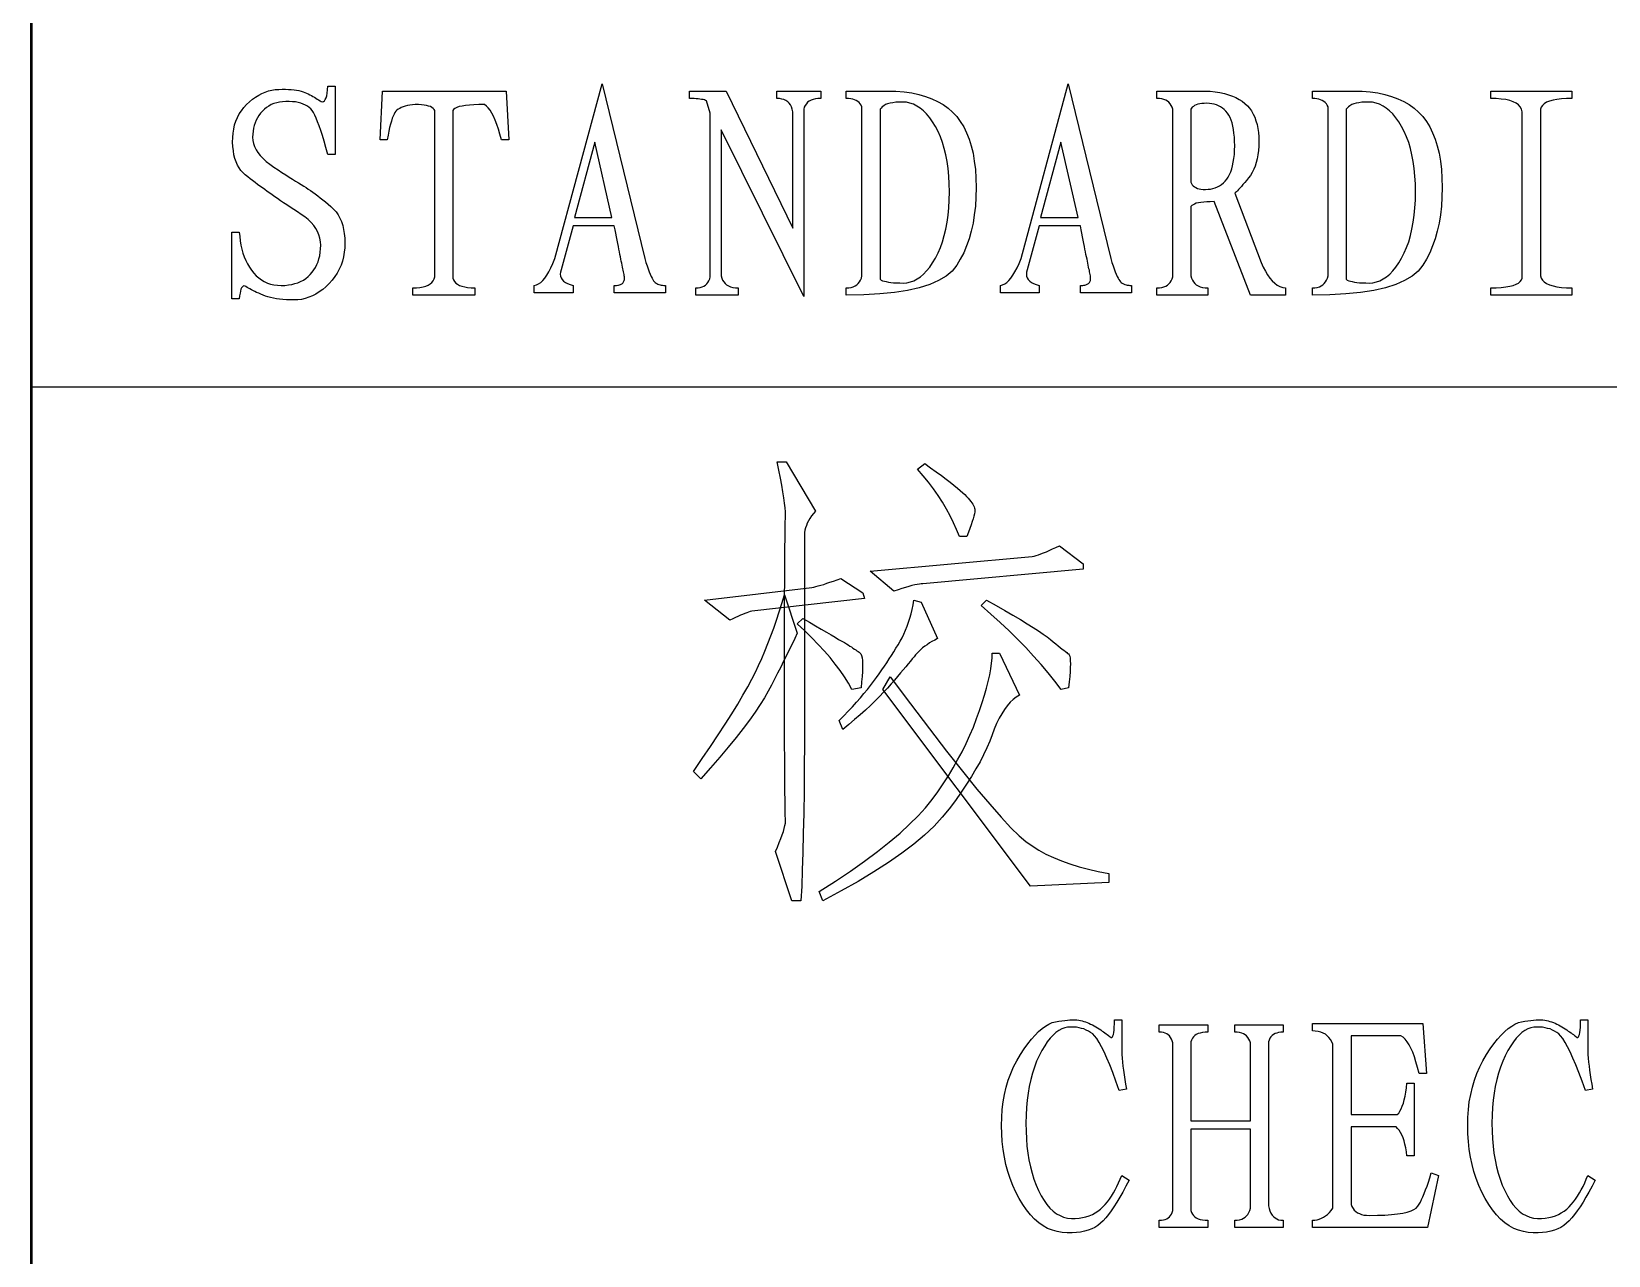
# Model space of a CAD drawing. Extents: x 0 to 420, y 0 to 297.
# Drawn here: x 235 to 245.15, y 23.41 to 31.29 of the extents above; entities that cross this region are included whole.
import ezdxf

# ---------------------------------------------------------------- set-up
doc = ezdxf.new("R2010")
doc.units = 0

msp = doc.modelspace()

# ---------------------------------------------------------------- linework, layer by layer
at = {"color": 7, "lineweight": 50}
msp.add_line((235, 5), (235, 47), dxfattribs=at)
at = {"color": 7, "lineweight": 25}
msp.add_line((303, 29), (235, 29), dxfattribs=at)
for points in [[(236.915, 29.665), (236.895, 29.645), (236.874, 29.627), (236.852, 29.612), (236.83, 29.598), (236.808, 29.586), (236.785, 29.577), (236.762, 29.569), (236.738, 29.564), (236.714, 29.561), (236.689, 29.56), (236.664, 29.56), (236.641, 29.561), (236.618, 29.563), (236.597, 29.565), (236.577, 29.568), (236.557, 29.571), (236.539, 29.575), (236.521, 29.58), (236.505, 29.585), (236.49, 29.591), (236.475, 29.597), (236.462, 29.603), (236.449, 29.609), (236.437, 29.615), (236.425, 29.62), (236.415, 29.626), (236.405, 29.631), (236.396, 29.636), (236.388, 29.641), (236.38, 29.646), (236.374, 29.649), (236.367, 29.65), (236.362, 29.649), (236.357, 29.645), (236.352, 29.638), (236.348, 29.629), (236.344, 29.617), (236.342, 29.603), (236.339, 29.587), (236.337, 29.568), (236.29, 29.568), (236.29, 29.997), (236.337, 29.997), (236.34, 29.968), (236.343, 29.94), (236.348, 29.913), (236.354, 29.887), (236.361, 29.862), (236.369, 29.838), (236.379, 29.815), (236.39, 29.792), (236.402, 29.771), (236.415, 29.751), (236.43, 29.733), (236.446, 29.716), (236.462, 29.702), (236.48, 29.689), (236.498, 29.678), (236.518, 29.669), (236.539, 29.662), (236.56, 29.658), (236.583, 29.655), (236.607, 29.654), (236.631, 29.654), (236.653, 29.657), (236.675, 29.66), (236.695, 29.665), (236.714, 29.671), (236.732, 29.679), (236.75, 29.688), (236.766, 29.699), (236.781, 29.711), (236.794, 29.724), (236.807, 29.739), (236.818, 29.754), (236.828, 29.77), (236.837, 29.788), (236.844, 29.806), (236.85, 29.825), (236.855, 29.845), (236.858, 29.867), (236.86, 29.889), (236.861, 29.912), (236.86, 29.935), (236.856, 29.957), (236.85, 29.979), (236.841, 30), (236.83, 30.02), (236.816, 30.039), (236.8, 30.058), (236.781, 30.077), (236.76, 30.094), (236.736, 30.111), (236.711, 30.127), (236.688, 30.142), (236.665, 30.157), (236.643, 30.172), (236.622, 30.186), (236.603, 30.199), (236.584, 30.212), (236.566, 30.224), (236.549, 30.236), (236.533, 30.247), (236.517, 30.258), (236.501, 30.27), (236.486, 30.281), (236.47, 30.292), (236.455, 30.304), (236.439, 30.316), (236.423, 30.328), (236.408, 30.34), (236.392, 30.352), (236.376, 30.365), (236.362, 30.378), (236.348, 30.393), (236.336, 30.41), (236.326, 30.428), (236.317, 30.449), (236.309, 30.471), (236.303, 30.494), (236.299, 30.52), (236.296, 30.547), (236.294, 30.576), (236.295, 30.605), (236.297, 30.633), (236.301, 30.66), (236.307, 30.686), (236.315, 30.71), (236.325, 30.734), (236.337, 30.757), (236.351, 30.778), (236.366, 30.798), (236.384, 30.818), (236.403, 30.836), (236.422, 30.852), (236.442, 30.866), (236.462, 30.878), (236.483, 30.889), (236.504, 30.898), (236.525, 30.905), (236.547, 30.91), (236.569, 30.914), (236.591, 30.915), (236.613, 30.916), (236.634, 30.916), (236.654, 30.915), (236.672, 30.914), (236.69, 30.912), (236.706, 30.91), (236.721, 30.907), (236.735, 30.904), (236.748, 30.9), (236.759, 30.896), (236.77, 30.891), (236.781, 30.886), (236.791, 30.881), (236.801, 30.876), (236.811, 30.87), (236.821, 30.865), (236.83, 30.859), (236.839, 30.853), (236.848, 30.847), (236.857, 30.841), (236.865, 30.837), (236.873, 30.835), (236.879, 30.837), (236.886, 30.841), (236.891, 30.849), (236.896, 30.86), (236.9, 30.874), (236.903, 30.891), (236.906, 30.912), (236.908, 30.935), (236.955, 30.935), (236.955, 30.497), (236.908, 30.497), (236.895, 30.541), (236.884, 30.581), (236.872, 30.618), (236.861, 30.651), (236.851, 30.681), (236.841, 30.707), (236.832, 30.73), (236.823, 30.75), (236.814, 30.766), (236.806, 30.779), (236.798, 30.789), (236.788, 30.799), (236.776, 30.807), (236.764, 30.814), (236.749, 30.821), (236.734, 30.826), (236.717, 30.83), (236.699, 30.834), (236.679, 30.836), (236.658, 30.837), (236.636, 30.837), (236.616, 30.836), (236.596, 30.833), (236.578, 30.829), (236.56, 30.824), (236.543, 30.817), (236.527, 30.808), (236.513, 30.799), (236.499, 30.787), (236.486, 30.775), (236.474, 30.761), (236.463, 30.747), (236.454, 30.732), (236.446, 30.716), (236.439, 30.7), (236.433, 30.682), (236.429, 30.665), (236.426, 30.646), (236.424, 30.627), (236.423, 30.607), (236.425, 30.587), (236.429, 30.567), (236.436, 30.547), (236.445, 30.527), (236.457, 30.508), (236.472, 30.489), (236.49, 30.47), (236.511, 30.452), (236.534, 30.433), (236.56, 30.415), (236.587, 30.398), (236.612, 30.381), (236.636, 30.366), (236.659, 30.351), (236.68, 30.337), (236.7, 30.324), (236.719, 30.313), (236.736, 30.302), (236.752, 30.292), (236.767, 30.283), (236.781, 30.274), (236.796, 30.264), (236.811, 30.254), (236.826, 30.243), (236.842, 30.231), (236.858, 30.218), (236.875, 30.205), (236.892, 30.191), (236.909, 30.177), (236.927, 30.162), (236.944, 30.145), (236.96, 30.127), (236.973, 30.108), (236.985, 30.087), (236.995, 30.064), (237.003, 30.04), (237.009, 30.014), (237.013, 29.987), (237.016, 29.958), (237.017, 29.927), (237.016, 29.896), (237.013, 29.867), (237.008, 29.838), (237.001, 29.81), (236.992, 29.784), (236.98, 29.758), (236.967, 29.733), (236.952, 29.71), (236.935, 29.687)], [(237.915, 30.818), (237.88, 30.817), (237.847, 30.816), (237.818, 30.814), (237.793, 30.812), (237.771, 30.808), (237.752, 30.804), (237.737, 30.799), (237.725, 30.793), (237.717, 30.786), (237.712, 30.779), (237.712, 29.701), (237.717, 29.689), (237.723, 29.678), (237.732, 29.669), (237.742, 29.661), (237.755, 29.654), (237.77, 29.648), (237.788, 29.644), (237.807, 29.641), (237.829, 29.639), (237.853, 29.638), (237.853, 29.591), (237.455, 29.591), (237.455, 29.638), (237.478, 29.639), (237.5, 29.641), (237.52, 29.644), (237.537, 29.649), (237.552, 29.656), (237.565, 29.663), (237.576, 29.673), (237.585, 29.683), (237.591, 29.695), (237.595, 29.708), (237.595, 30.779), (237.591, 30.786), (237.585, 30.793), (237.577, 30.799), (237.568, 30.804), (237.556, 30.808), (237.543, 30.812), (237.527, 30.814), (237.51, 30.816), (237.491, 30.817), (237.47, 30.818), (237.452, 30.816), (237.435, 30.814), (237.42, 30.811), (237.405, 30.807), (237.392, 30.803), (237.38, 30.799), (237.37, 30.793), (237.36, 30.788), (237.352, 30.782), (237.345, 30.775), (237.339, 30.767), (237.333, 30.756), (237.327, 30.743), (237.321, 30.729), (237.316, 30.711), (237.31, 30.692), (237.305, 30.67), (237.3, 30.646), (237.295, 30.62), (237.29, 30.591), (237.244, 30.591), (237.259, 30.904), (238.056, 30.904), (238.072, 30.591), (238.025, 30.591), (238.015, 30.627), (238.005, 30.66), (237.995, 30.69), (237.985, 30.717), (237.974, 30.742), (237.963, 30.763), (237.952, 30.781), (237.94, 30.796), (237.928, 30.808)], [(238.814, 29.724), (238.812, 29.732), (238.81, 29.741), (238.809, 29.751), (238.806, 29.761), (238.804, 29.772), (238.802, 29.784), (238.799, 29.796), (238.796, 29.809), (238.794, 29.823), (238.79, 29.837), (238.787, 29.853), (238.784, 29.869), (238.78, 29.886), (238.777, 29.905), (238.773, 29.924), (238.769, 29.945), (238.765, 29.966), (238.76, 29.989), (238.756, 30.012), (238.751, 30.037), (238.486, 30.037), (238.408, 29.755), (238.404, 29.74), (238.403, 29.726), (238.405, 29.713), (238.409, 29.702), (238.415, 29.691), (238.425, 29.681), (238.436, 29.673), (238.45, 29.665), (238.467, 29.659), (238.486, 29.654), (238.486, 29.607), (238.236, 29.607), (238.236, 29.654), (238.25, 29.657), (238.264, 29.663), (238.277, 29.672), (238.291, 29.685), (238.304, 29.701), (238.317, 29.719), (238.33, 29.741), (238.343, 29.766), (238.356, 29.794), (238.369, 29.826), (238.673, 30.951), (238.947, 29.826), (238.954, 29.802), (238.962, 29.78), (238.969, 29.76), (238.975, 29.742), (238.982, 29.726), (238.988, 29.712), (238.994, 29.7), (238.999, 29.691), (239.004, 29.683), (239.009, 29.677), (239.014, 29.673), (239.02, 29.669), (239.025, 29.665), (239.032, 29.662), (239.038, 29.66), (239.046, 29.657), (239.053, 29.656), (239.062, 29.655), (239.07, 29.654), (239.08, 29.654), (239.08, 29.607), (238.751, 29.607), (238.751, 29.654), (238.759, 29.654), (238.766, 29.654), (238.773, 29.655), (238.779, 29.656), (238.785, 29.658), (238.79, 29.659), (238.795, 29.661), (238.799, 29.664), (238.803, 29.666), (238.806, 29.669), (238.809, 29.673), (238.811, 29.677), (238.813, 29.681), (238.815, 29.686), (238.816, 29.691), (238.816, 29.697), (238.816, 29.703), (238.816, 29.709), (238.815, 29.716)], [(239.369, 30.763), (239.345, 30.841), (239.338, 30.844), (239.331, 30.847), (239.322, 30.849), (239.313, 30.851), (239.302, 30.853), (239.291, 30.854), (239.278, 30.855), (239.265, 30.856), (239.251, 30.857), (239.236, 30.857), (239.236, 30.904), (239.47, 30.904), (239.9, 30.021), (239.9, 30.771), (239.896, 30.787), (239.891, 30.802), (239.884, 30.815), (239.876, 30.826), (239.867, 30.835), (239.856, 30.843), (239.843, 30.849), (239.83, 30.853), (239.815, 30.856), (239.798, 30.857), (239.798, 30.904), (240.08, 30.904), (240.08, 30.857), (240.062, 30.856), (240.045, 30.854), (240.03, 30.85), (240.017, 30.846), (240.005, 30.839), (239.995, 30.832), (239.987, 30.822), (239.98, 30.812), (239.974, 30.8), (239.97, 30.787), (239.97, 29.583), (239.439, 30.654), (239.439, 29.716), (239.443, 29.701), (239.448, 29.688), (239.455, 29.676), (239.464, 29.666), (239.474, 29.658), (239.486, 29.651), (239.499, 29.645), (239.514, 29.641), (239.53, 29.639), (239.548, 29.638), (239.548, 29.591), (239.275, 29.591), (239.275, 29.638), (239.29, 29.639), (239.304, 29.641), (239.316, 29.644), (239.327, 29.649), (239.337, 29.656), (239.346, 29.663), (239.354, 29.673), (239.36, 29.683), (239.365, 29.695), (239.369, 29.708)], [(240.244, 29.638), (240.26, 29.639), (240.275, 29.641), (240.289, 29.645), (240.301, 29.651), (240.312, 29.658), (240.321, 29.666), (240.329, 29.676), (240.336, 29.688), (240.341, 29.701), (240.345, 29.716), (240.345, 30.802), (240.34, 30.813), (240.334, 30.822), (240.326, 30.83), (240.318, 30.837), (240.308, 30.843), (240.297, 30.848), (240.286, 30.852), (240.273, 30.855), (240.259, 30.856), (240.244, 30.857), (240.244, 30.904), (240.564, 30.904), (240.616, 30.899), (240.665, 30.892), (240.711, 30.882), (240.754, 30.87), (240.794, 30.855), (240.832, 30.837), (240.867, 30.817), (240.899, 30.794), (240.928, 30.768), (240.955, 30.74), (240.978, 30.708), (241, 30.674), (241.018, 30.636), (241.035, 30.595), (241.048, 30.551), (241.06, 30.504), (241.068, 30.453), (241.075, 30.4), (241.078, 30.343), (241.08, 30.283), (241.078, 30.222), (241.075, 30.164), (241.068, 30.108), (241.06, 30.054), (241.048, 30.003), (241.035, 29.954), (241.018, 29.908), (241, 29.864), (240.978, 29.822), (240.955, 29.783), (240.925, 29.746), (240.886, 29.714), (240.838, 29.685), (240.781, 29.66), (240.714, 29.639), (240.639, 29.622), (240.554, 29.608), (240.46, 29.599), (240.356, 29.593), (240.244, 29.591)], [(241.814, 29.724), (241.812, 29.732), (241.81, 29.741), (241.809, 29.751), (241.806, 29.761), (241.804, 29.772), (241.802, 29.784), (241.799, 29.796), (241.796, 29.809), (241.794, 29.823), (241.79, 29.837), (241.787, 29.853), (241.784, 29.869), (241.78, 29.886), (241.777, 29.905), (241.773, 29.924), (241.769, 29.945), (241.765, 29.966), (241.76, 29.989), (241.756, 30.012), (241.751, 30.037), (241.486, 30.037), (241.408, 29.755), (241.404, 29.74), (241.403, 29.726), (241.405, 29.713), (241.409, 29.702), (241.415, 29.691), (241.425, 29.681), (241.436, 29.673), (241.45, 29.665), (241.467, 29.659), (241.486, 29.654), (241.486, 29.607), (241.236, 29.607), (241.236, 29.654), (241.25, 29.657), (241.264, 29.663), (241.277, 29.672), (241.291, 29.685), (241.304, 29.701), (241.317, 29.719), (241.33, 29.741), (241.343, 29.766), (241.356, 29.794), (241.369, 29.826), (241.673, 30.951), (241.947, 29.826), (241.954, 29.802), (241.962, 29.78), (241.969, 29.76), (241.975, 29.742), (241.982, 29.726), (241.988, 29.712), (241.994, 29.7), (241.999, 29.691), (242.004, 29.683), (242.009, 29.677), (242.014, 29.673), (242.02, 29.669), (242.025, 29.665), (242.032, 29.662), (242.038, 29.66), (242.046, 29.657), (242.053, 29.656), (242.062, 29.655), (242.07, 29.654), (242.08, 29.654), (242.08, 29.607), (241.751, 29.607), (241.751, 29.654), (241.759, 29.654), (241.766, 29.654), (241.773, 29.655), (241.779, 29.656), (241.785, 29.658), (241.79, 29.659), (241.795, 29.661), (241.799, 29.664), (241.803, 29.666), (241.806, 29.669), (241.809, 29.673), (241.811, 29.677), (241.813, 29.681), (241.815, 29.686), (241.816, 29.691), (241.816, 29.697), (241.816, 29.703), (241.816, 29.709), (241.815, 29.716)], [(242.462, 30.162), (242.462, 29.716), (242.466, 29.701), (242.472, 29.688), (242.479, 29.676), (242.487, 29.666), (242.497, 29.658), (242.509, 29.651), (242.522, 29.645), (242.537, 29.641), (242.554, 29.639), (242.572, 29.638), (242.572, 29.591), (242.244, 29.591), (242.244, 29.638), (242.26, 29.639), (242.275, 29.641), (242.289, 29.644), (242.301, 29.649), (242.312, 29.656), (242.321, 29.663), (242.329, 29.673), (242.336, 29.683), (242.341, 29.695), (242.345, 29.708), (242.345, 30.787), (242.341, 30.8), (242.336, 30.812), (242.329, 30.822), (242.321, 30.832), (242.312, 30.839), (242.301, 30.846), (242.289, 30.85), (242.275, 30.854), (242.26, 30.856), (242.244, 30.857), (242.244, 30.904), (242.587, 30.904), (242.619, 30.9), (242.649, 30.895), (242.678, 30.889), (242.704, 30.881), (242.729, 30.872), (242.752, 30.862), (242.773, 30.851), (242.792, 30.839), (242.81, 30.825), (242.826, 30.81), (242.84, 30.794), (242.852, 30.776), (242.863, 30.756), (242.873, 30.736), (242.881, 30.713), (242.888, 30.689), (242.893, 30.664), (242.897, 30.637), (242.899, 30.609), (242.9, 30.579), (242.899, 30.55), (242.897, 30.521), (242.894, 30.494), (242.889, 30.469), (242.883, 30.445), (242.876, 30.422), (242.867, 30.401), (242.857, 30.381), (242.846, 30.362), (242.833, 30.345), (242.821, 30.329), (242.809, 30.315), (242.797, 30.302), (242.787, 30.29), (242.778, 30.28), (242.769, 30.271), (242.762, 30.263), (242.755, 30.256), (242.749, 30.251), (242.744, 30.247), (242.915, 29.802), (242.928, 29.772), (242.942, 29.746), (242.956, 29.722), (242.97, 29.701), (242.986, 29.683), (243.002, 29.668), (243.018, 29.656), (243.035, 29.647), (243.053, 29.641), (243.072, 29.638), (243.072, 29.591), (242.845, 29.591), (242.611, 30.193), (242.587, 30.192), (242.565, 30.192), (242.545, 30.19), (242.527, 30.188), (242.511, 30.185), (242.497, 30.182), (242.486, 30.177), (242.476, 30.173), (242.468, 30.167)], [(243.244, 29.638), (243.26, 29.639), (243.275, 29.641), (243.289, 29.645), (243.301, 29.651), (243.312, 29.658), (243.321, 29.666), (243.329, 29.676), (243.336, 29.688), (243.341, 29.701), (243.345, 29.716), (243.345, 30.802), (243.34, 30.813), (243.334, 30.822), (243.326, 30.83), (243.318, 30.837), (243.308, 30.843), (243.297, 30.848), (243.286, 30.852), (243.273, 30.855), (243.259, 30.856), (243.244, 30.857), (243.244, 30.904), (243.564, 30.904), (243.616, 30.899), (243.665, 30.892), (243.711, 30.882), (243.754, 30.87), (243.794, 30.855), (243.832, 30.837), (243.867, 30.817), (243.899, 30.794), (243.928, 30.768), (243.955, 30.74), (243.978, 30.708), (244, 30.674), (244.018, 30.636), (244.035, 30.595), (244.048, 30.551), (244.06, 30.504), (244.068, 30.453), (244.075, 30.4), (244.078, 30.343), (244.08, 30.283), (244.078, 30.222), (244.075, 30.164), (244.068, 30.108), (244.06, 30.054), (244.048, 30.003), (244.035, 29.954), (244.018, 29.908), (244, 29.864), (243.978, 29.822), (243.955, 29.783), (243.925, 29.746), (243.886, 29.714), (243.838, 29.685), (243.781, 29.66), (243.714, 29.639), (243.639, 29.622), (243.554, 29.608), (243.46, 29.599), (243.356, 29.593), (243.244, 29.591)], [(244.712, 30.787), (244.712, 29.716), (244.717, 29.701), (244.725, 29.688), (244.737, 29.676), (244.752, 29.666), (244.771, 29.658), (244.793, 29.651), (244.818, 29.645), (244.847, 29.641), (244.88, 29.639), (244.915, 29.638), (244.915, 29.591), (244.392, 29.591), (244.392, 29.638), (244.428, 29.639), (244.46, 29.641), (244.489, 29.644), (244.515, 29.648), (244.537, 29.654), (244.555, 29.661), (244.57, 29.669), (244.582, 29.678), (244.59, 29.689), (244.595, 29.701), (244.595, 30.771), (244.59, 30.787), (244.582, 30.802), (244.57, 30.815), (244.555, 30.826), (244.537, 30.835), (244.515, 30.843), (244.489, 30.849), (244.46, 30.853), (244.428, 30.856), (244.392, 30.857), (244.392, 30.904), (244.915, 30.904), (244.915, 30.857), (244.88, 30.856), (244.847, 30.854), (244.818, 30.85), (244.793, 30.846), (244.771, 30.839), (244.752, 30.832), (244.737, 30.822), (244.725, 30.812), (244.717, 30.8)], [(240.462, 29.693), (240.469, 29.688), (240.478, 29.684), (240.489, 29.681), (240.501, 29.678), (240.515, 29.675), (240.531, 29.673), (240.548, 29.671), (240.567, 29.67), (240.588, 29.67), (240.611, 29.669), (240.634, 29.671), (240.657, 29.676), (240.679, 29.684), (240.7, 29.695), (240.721, 29.709), (240.742, 29.727), (240.761, 29.748), (240.781, 29.772), (240.8, 29.799), (240.818, 29.829), (240.835, 29.863), (240.85, 29.898), (240.864, 29.935), (240.875, 29.974), (240.885, 30.016), (240.893, 30.06), (240.9, 30.105), (240.904, 30.153), (240.907, 30.203), (240.908, 30.255), (240.907, 30.307), (240.904, 30.357), (240.9, 30.405), (240.893, 30.45), (240.885, 30.494), (240.875, 30.535), (240.864, 30.574), (240.85, 30.61), (240.835, 30.645), (240.818, 30.677), (240.8, 30.707), (240.781, 30.733), (240.761, 30.757), (240.741, 30.777), (240.72, 30.794), (240.699, 30.808), (240.677, 30.819), (240.654, 30.827), (240.631, 30.832), (240.607, 30.833), (240.584, 30.833), (240.562, 30.832), (240.543, 30.829), (240.526, 30.826), (240.51, 30.822), (240.497, 30.817), (240.485, 30.81), (240.476, 30.803), (240.468, 30.795), (240.462, 30.787)], [(242.697, 30.763), (242.687, 30.775), (242.676, 30.786), (242.665, 30.795), (242.653, 30.803), (242.64, 30.81), (242.626, 30.816), (242.612, 30.82), (242.597, 30.823), (242.581, 30.825), (242.564, 30.826), (242.547, 30.825), (242.532, 30.824), (242.519, 30.822), (242.506, 30.819), (242.496, 30.816), (242.486, 30.812), (242.478, 30.806), (242.471, 30.801), (242.466, 30.794), (242.462, 30.787), (242.462, 30.318), (242.466, 30.309), (242.471, 30.301), (242.477, 30.294), (242.485, 30.288), (242.494, 30.283), (242.504, 30.278), (242.515, 30.275), (242.527, 30.273), (242.541, 30.271), (242.556, 30.271), (242.573, 30.272), (242.589, 30.274), (242.604, 30.277), (242.619, 30.282), (242.633, 30.287), (242.647, 30.295), (242.659, 30.303), (242.671, 30.313), (242.682, 30.325), (242.693, 30.337), (242.702, 30.351), (242.711, 30.367), (242.719, 30.385), (242.725, 30.404), (242.731, 30.424), (242.735, 30.447), (242.739, 30.47), (242.742, 30.496), (242.743, 30.523), (242.744, 30.552), (242.743, 30.581), (242.742, 30.608), (242.739, 30.633), (242.736, 30.657), (242.732, 30.679), (242.727, 30.699), (242.721, 30.718), (242.714, 30.735), (242.706, 30.75)], [(243.462, 29.693), (243.469, 29.688), (243.478, 29.684), (243.489, 29.681), (243.501, 29.678), (243.515, 29.675), (243.531, 29.673), (243.548, 29.671), (243.567, 29.67), (243.588, 29.67), (243.611, 29.669), (243.634, 29.671), (243.657, 29.676), (243.679, 29.684), (243.7, 29.695), (243.721, 29.709), (243.742, 29.727), (243.761, 29.748), (243.781, 29.772), (243.8, 29.799), (243.818, 29.829), (243.835, 29.863), (243.85, 29.898), (243.864, 29.935), (243.875, 29.974), (243.885, 30.016), (243.893, 30.06), (243.9, 30.105), (243.904, 30.153), (243.907, 30.203), (243.908, 30.255), (243.907, 30.307), (243.904, 30.357), (243.9, 30.405), (243.893, 30.45), (243.885, 30.494), (243.875, 30.535), (243.864, 30.574), (243.85, 30.61), (243.835, 30.645), (243.818, 30.677), (243.8, 30.707), (243.781, 30.733), (243.761, 30.757), (243.741, 30.777), (243.72, 30.794), (243.699, 30.808), (243.677, 30.819), (243.654, 30.827), (243.631, 30.832), (243.607, 30.833), (243.584, 30.833), (243.562, 30.832), (243.543, 30.829), (243.526, 30.826), (243.51, 30.822), (243.497, 30.817), (243.485, 30.81), (243.476, 30.803), (243.468, 30.795), (243.462, 30.787)], [(238.736, 30.091), (238.626, 30.576), (238.494, 30.091)], [(241.736, 30.091), (241.626, 30.576), (241.494, 30.091)], [(240.046, 28.202), (240.033, 28.186), (240.021, 28.17), (240.01, 28.154), (240.001, 28.138), (239.993, 28.123), (239.987, 28.108), (239.982, 28.093), (239.978, 28.078), (239.976, 28.064), (239.976, 28.05), (239.976, 28.027), (239.976, 27.988), (239.976, 27.931), (239.976, 27.858), (239.976, 27.767), (239.976, 27.659), (239.976, 27.535), (239.976, 27.393), (239.976, 27.235), (239.976, 27.059), (239.975, 26.88), (239.975, 26.711), (239.974, 26.55), (239.972, 26.399), (239.97, 26.258), (239.967, 26.126), (239.964, 26.004), (239.961, 25.891), (239.957, 25.788), (239.952, 25.694), (239.894, 25.694), (239.788, 26.011), (239.801, 26.04), (239.813, 26.068), (239.823, 26.094), (239.832, 26.118), (239.839, 26.14), (239.845, 26.16), (239.849, 26.178), (239.852, 26.194), (239.853, 26.209), (239.853, 26.222), (239.851, 26.242), (239.85, 26.279), (239.85, 26.332), (239.849, 26.403), (239.848, 26.49), (239.848, 26.594), (239.847, 26.714), (239.847, 26.852), (239.847, 27.006), (239.847, 27.177), (239.847, 27.348), (239.847, 27.503), (239.847, 27.641), (239.848, 27.764), (239.848, 27.87), (239.849, 27.959), (239.85, 28.033), (239.85, 28.09), (239.851, 28.131), (239.853, 28.155), (239.853, 28.174), (239.852, 28.196), (239.85, 28.222), (239.847, 28.253), (239.842, 28.287), (239.836, 28.325), (239.829, 28.368), (239.821, 28.414), (239.811, 28.464), (239.8, 28.518), (239.858, 28.518)], [(240.972, 28.038), (240.954, 28.082), (240.935, 28.127), (240.913, 28.171), (240.889, 28.214), (240.863, 28.258), (240.835, 28.301), (240.805, 28.344), (240.773, 28.387), (240.739, 28.429), (240.702, 28.472), (240.749, 28.507), (240.787, 28.479), (240.823, 28.454), (240.856, 28.43), (240.886, 28.407), (240.913, 28.387), (240.937, 28.368), (240.959, 28.35), (240.978, 28.334), (240.994, 28.32), (241.007, 28.308), (241.018, 28.296), (241.028, 28.285), (241.037, 28.274), (241.045, 28.264), (241.052, 28.255), (241.058, 28.246), (241.063, 28.237), (241.067, 28.229), (241.07, 28.221), (241.071, 28.214), (241.072, 28.206), (241.071, 28.196), (241.069, 28.183), (241.066, 28.169), (241.061, 28.152), (241.055, 28.134), (241.048, 28.113), (241.039, 28.09), (241.03, 28.065), (241.019, 28.038)], [(241.616, 27.979), (241.769, 27.862), (241.769, 27.827), (240.737, 27.733), (240.727, 27.733), (240.715, 27.731), (240.701, 27.729), (240.685, 27.726), (240.667, 27.722), (240.647, 27.716), (240.626, 27.71), (240.602, 27.703), (240.577, 27.695), (240.55, 27.686), (240.397, 27.815), (241.44, 27.909), (241.453, 27.912), (241.466, 27.916), (241.481, 27.92), (241.497, 27.926), (241.514, 27.933), (241.532, 27.94), (241.551, 27.948), (241.572, 27.958), (241.593, 27.968)], [(240.022, 27.71), (240.035, 27.713), (240.049, 27.716), (240.064, 27.72), (240.081, 27.725), (240.099, 27.73), (240.118, 27.737), (240.139, 27.744), (240.161, 27.751), (240.185, 27.759), (240.21, 27.768), (240.351, 27.675), (240.362, 27.64), (239.636, 27.558), (239.626, 27.555), (239.615, 27.551), (239.603, 27.547), (239.591, 27.543), (239.577, 27.537), (239.563, 27.531), (239.547, 27.524), (239.531, 27.516), (239.513, 27.508), (239.495, 27.499), (239.331, 27.628)], [(239.308, 26.479), (239.261, 26.526), (239.317, 26.609), (239.37, 26.687), (239.42, 26.761), (239.465, 26.831), (239.507, 26.897), (239.545, 26.959), (239.579, 27.016), (239.61, 27.07), (239.636, 27.12), (239.659, 27.165), (239.68, 27.209), (239.7, 27.254), (239.72, 27.301), (239.74, 27.349), (239.759, 27.398), (239.777, 27.448), (239.795, 27.5), (239.813, 27.553), (239.83, 27.607), (239.847, 27.663), (239.929, 27.417), (239.912, 27.382), (239.895, 27.346), (239.877, 27.309), (239.859, 27.273), (239.841, 27.235), (239.822, 27.198), (239.802, 27.159), (239.782, 27.121), (239.762, 27.082), (239.741, 27.042), (239.718, 27), (239.69, 26.956), (239.658, 26.908), (239.621, 26.856), (239.58, 26.802), (239.535, 26.744), (239.484, 26.683), (239.43, 26.618), (239.371, 26.55)], [(240.831, 27.382), (240.813, 27.372), (240.795, 27.363), (240.779, 27.353), (240.764, 27.342), (240.749, 27.332), (240.735, 27.321), (240.723, 27.31), (240.711, 27.299), (240.7, 27.288), (240.69, 27.276), (240.68, 27.264), (240.669, 27.25), (240.657, 27.235), (240.643, 27.218), (240.627, 27.2), (240.611, 27.181), (240.593, 27.16), (240.574, 27.138), (240.554, 27.114), (240.532, 27.089), (240.509, 27.063), (240.484, 27.036), (240.458, 27.008), (240.429, 26.98), (240.399, 26.951), (240.367, 26.921), (240.333, 26.891), (240.298, 26.86), (240.261, 26.828), (240.222, 26.796), (240.198, 26.854), (240.228, 26.885), (240.257, 26.914), (240.284, 26.943), (240.31, 26.972), (240.335, 26.999), (240.358, 27.027), (240.38, 27.053), (240.401, 27.079), (240.42, 27.105), (240.439, 27.13), (240.456, 27.154), (240.473, 27.179), (240.489, 27.203), (240.505, 27.226), (240.521, 27.25), (240.536, 27.273), (240.55, 27.296), (240.564, 27.319), (240.578, 27.342), (240.591, 27.364), (240.603, 27.387), (240.615, 27.41), (240.626, 27.435), (240.636, 27.46), (240.645, 27.486), (240.653, 27.513), (240.661, 27.54), (240.668, 27.569), (240.674, 27.598), (240.679, 27.628), (240.726, 27.616)], [(241.147, 27.628), (241.209, 27.594), (241.265, 27.562), (241.317, 27.531), (241.365, 27.503), (241.408, 27.477), (241.447, 27.453), (241.481, 27.431), (241.511, 27.41), (241.537, 27.392), (241.558, 27.376), (241.576, 27.361), (241.592, 27.348), (241.608, 27.335), (241.621, 27.324), (241.634, 27.314), (241.645, 27.306), (241.654, 27.298), (241.663, 27.292), (241.669, 27.286), (241.675, 27.282), (241.679, 27.277), (241.682, 27.268), (241.685, 27.255), (241.686, 27.239), (241.687, 27.219), (241.686, 27.196), (241.685, 27.169), (241.682, 27.138), (241.679, 27.103), (241.675, 27.065), (241.628, 27.054), (241.587, 27.108), (241.544, 27.161), (241.498, 27.215), (241.45, 27.269), (241.399, 27.323), (241.347, 27.377), (241.292, 27.431), (241.234, 27.485), (241.174, 27.539), (241.112, 27.593)], [(240.28, 27.054), (240.258, 27.094), (240.232, 27.134), (240.204, 27.175), (240.173, 27.217), (240.14, 27.259), (240.103, 27.301), (240.064, 27.344), (240.022, 27.387), (239.977, 27.431), (239.929, 27.476), (239.964, 27.511), (240.007, 27.486), (240.046, 27.463), (240.083, 27.442), (240.116, 27.423), (240.146, 27.405), (240.172, 27.39), (240.195, 27.376), (240.215, 27.364), (240.232, 27.355), (240.245, 27.347), (240.257, 27.34), (240.267, 27.333), (240.278, 27.327), (240.287, 27.32), (240.296, 27.314), (240.305, 27.309), (240.313, 27.303), (240.32, 27.298), (240.327, 27.293), (240.333, 27.288), (240.338, 27.282), (240.343, 27.272), (240.346, 27.258), (240.348, 27.241), (240.349, 27.221), (240.349, 27.197), (240.348, 27.169), (240.346, 27.138), (240.343, 27.103), (240.339, 27.065)], [(240.907, 26.286), (240.862, 26.231), (240.809, 26.174), (240.748, 26.117), (240.679, 26.059), (240.601, 26), (240.516, 25.941), (240.422, 25.88), (240.32, 25.819), (240.211, 25.757), (240.093, 25.694), (240.069, 25.753), (240.174, 25.82), (240.271, 25.885), (240.361, 25.949), (240.444, 26.011), (240.521, 26.071), (240.59, 26.129), (240.652, 26.186), (240.707, 26.24), (240.755, 26.293), (240.796, 26.345), (240.833, 26.395), (240.867, 26.446), (240.901, 26.497), (240.932, 26.549), (240.961, 26.601), (240.989, 26.653), (241.015, 26.706), (241.04, 26.759), (241.062, 26.812), (241.083, 26.866), (241.102, 26.919), (241.119, 26.969), (241.134, 27.017), (241.147, 27.063), (241.158, 27.106), (241.167, 27.147), (241.174, 27.186), (241.179, 27.222), (241.182, 27.256), (241.183, 27.288), (241.23, 27.288), (241.358, 27.018), (241.338, 27.005), (241.318, 26.989), (241.298, 26.971), (241.28, 26.949), (241.262, 26.925), (241.245, 26.898), (241.228, 26.868), (241.212, 26.835), (241.197, 26.799), (241.183, 26.761), (241.167, 26.72), (241.149, 26.678), (241.128, 26.634), (241.105, 26.589), (241.079, 26.542), (241.05, 26.494), (241.018, 26.444), (240.984, 26.393), (240.947, 26.34)], [(240.526, 27.136), (240.657, 26.961), (240.779, 26.801), (240.89, 26.656), (240.992, 26.527), (241.085, 26.413), (241.167, 26.315), (241.24, 26.232), (241.303, 26.164), (241.356, 26.112), (241.399, 26.075), (241.44, 26.047), (241.483, 26.02), (241.529, 25.995), (241.578, 25.972), (241.629, 25.951), (241.684, 25.931), (241.742, 25.913), (241.803, 25.897), (241.866, 25.883), (241.933, 25.87), (241.933, 25.811), (241.429, 25.788), (240.48, 27.054)], [(241.244, 24.247), (241.245, 24.3), (241.248, 24.351), (241.254, 24.4), (241.263, 24.448), (241.274, 24.495), (241.287, 24.539), (241.303, 24.583), (241.321, 24.625), (241.342, 24.665), (241.365, 24.704), (241.389, 24.741), (241.412, 24.774), (241.436, 24.804), (241.459, 24.83), (241.482, 24.853), (241.504, 24.872), (241.527, 24.888), (241.548, 24.901), (241.57, 24.91), (241.591, 24.915), (241.612, 24.919), (241.631, 24.922), (241.65, 24.924), (241.667, 24.926), (241.684, 24.927), (241.7, 24.928), (241.714, 24.927), (241.727, 24.927), (241.74, 24.925), (241.751, 24.923), (241.762, 24.921), (241.773, 24.918), (241.784, 24.914), (241.795, 24.91), (241.806, 24.906), (241.817, 24.901), (241.828, 24.895), (241.839, 24.889), (241.85, 24.883), (241.861, 24.876), (241.871, 24.869), (241.882, 24.863), (241.891, 24.856), (241.9, 24.85), (241.909, 24.844), (241.917, 24.838), (241.924, 24.833), (241.931, 24.828), (241.937, 24.823), (241.943, 24.818), (241.948, 24.815), (241.953, 24.815), (241.957, 24.818), (241.96, 24.824), (241.963, 24.833), (241.966, 24.846), (241.968, 24.862), (241.969, 24.88), (241.97, 24.902), (241.97, 24.927), (242.017, 24.927), (242.017, 24.911), (242.017, 24.895), (242.017, 24.878), (242.017, 24.861), (242.017, 24.843), (242.017, 24.825), (242.017, 24.806), (242.017, 24.787), (242.017, 24.768), (242.017, 24.747), (242.017, 24.727), (242.018, 24.704), (242.02, 24.681), (242.022, 24.656), (242.025, 24.63), (242.028, 24.603), (242.032, 24.575), (242.037, 24.545), (242.042, 24.514), (242.048, 24.482), (242.001, 24.474), (241.98, 24.534), (241.96, 24.589), (241.94, 24.638), (241.921, 24.682), (241.904, 24.721), (241.887, 24.755), (241.871, 24.783), (241.856, 24.807), (241.842, 24.825), (241.83, 24.837), (241.817, 24.847), (241.803, 24.855), (241.789, 24.862), (241.774, 24.869), (241.758, 24.873), (241.742, 24.877), (241.725, 24.88), (241.707, 24.881), (241.689, 24.881), (241.669, 24.88), (241.65, 24.877), (241.631, 24.87), (241.612, 24.86), (241.593, 24.847), (241.575, 24.83), (241.556, 24.81), (241.538, 24.787), (241.521, 24.76), (241.503, 24.73), (241.486, 24.697), (241.469, 24.661), (241.455, 24.623), (241.442, 24.584), (241.431, 24.543), (241.421, 24.5), (241.414, 24.456), (241.408, 24.41), (241.403, 24.363), (241.401, 24.314), (241.4, 24.263), (241.401, 24.212), (241.403, 24.163), (241.407, 24.116), (241.413, 24.07), (241.42, 24.026), (241.429, 23.983), (241.44, 23.942), (241.452, 23.903), (241.466, 23.865), (241.482, 23.829), (241.499, 23.796), (241.517, 23.766), (241.535, 23.739), (241.555, 23.716), (241.576, 23.697), (241.597, 23.68), (241.62, 23.668), (241.643, 23.658), (241.667, 23.652), (241.693, 23.65), (241.718, 23.65), (241.742, 23.652), (241.765, 23.655), (241.787, 23.66), (241.808, 23.666), (241.828, 23.675), (241.846, 23.685), (241.864, 23.696), (241.881, 23.709), (241.896, 23.724), (241.91, 23.74), (241.925, 23.757), (241.938, 23.775), (241.951, 23.794), (241.963, 23.814), (241.975, 23.835), (241.986, 23.856), (241.997, 23.879), (242.007, 23.903), (242.017, 23.927), (242.064, 23.896), (242.044, 23.857), (242.024, 23.82), (242.005, 23.786), (241.986, 23.754), (241.967, 23.725), (241.949, 23.699), (241.931, 23.675), (241.914, 23.653), (241.897, 23.635), (241.88, 23.619), (241.863, 23.605), (241.844, 23.592), (241.824, 23.582), (241.802, 23.574), (241.778, 23.567), (241.752, 23.562), (241.725, 23.559), (241.697, 23.557), (241.666, 23.558), (241.634, 23.56), (241.602, 23.565), (241.571, 23.574), (241.54, 23.586), (241.511, 23.602), (241.483, 23.622), (241.456, 23.646), (241.429, 23.674), (241.404, 23.705), (241.38, 23.74), (241.357, 23.779), (241.335, 23.82), (241.316, 23.862), (241.299, 23.906), (241.284, 23.951), (241.272, 23.997), (241.262, 24.045), (241.254, 24.094), (241.248, 24.144), (241.245, 24.195)], [(242.345, 24.779), (242.341, 24.792), (242.337, 24.804), (242.331, 24.815), (242.324, 24.824), (242.316, 24.831), (242.307, 24.838), (242.296, 24.843), (242.285, 24.846), (242.273, 24.848), (242.259, 24.849), (242.259, 24.896), (242.572, 24.896), (242.572, 24.849), (242.554, 24.848), (242.537, 24.847), (242.522, 24.843), (242.509, 24.839), (242.497, 24.833), (242.487, 24.827), (242.479, 24.818), (242.472, 24.809), (242.466, 24.798), (242.462, 24.787), (242.462, 24.279), (242.845, 24.279), (242.845, 24.779), (242.841, 24.792), (242.836, 24.804), (242.829, 24.815), (242.821, 24.824), (242.812, 24.831), (242.801, 24.838), (242.789, 24.843), (242.775, 24.846), (242.76, 24.848), (242.744, 24.849), (242.744, 24.896), (243.056, 24.896), (243.056, 24.849), (243.041, 24.848), (243.027, 24.847), (243.015, 24.843), (243.004, 24.839), (242.994, 24.833), (242.985, 24.827), (242.977, 24.818), (242.971, 24.809), (242.966, 24.798), (242.962, 24.787), (242.962, 23.732), (242.966, 23.714), (242.971, 23.698), (242.977, 23.684), (242.985, 23.672), (242.994, 23.662), (243.004, 23.653), (243.015, 23.647), (243.027, 23.642), (243.041, 23.639), (243.056, 23.638), (243.056, 23.591), (242.744, 23.591), (242.744, 23.638), (242.76, 23.639), (242.775, 23.641), (242.789, 23.645), (242.801, 23.651), (242.812, 23.658), (242.821, 23.666), (242.829, 23.676), (242.836, 23.688), (242.841, 23.701), (242.845, 23.716), (242.845, 24.224), (242.462, 24.224), (242.462, 23.701), (242.466, 23.689), (242.472, 23.678), (242.479, 23.669), (242.487, 23.661), (242.497, 23.654), (242.509, 23.648), (242.522, 23.644), (242.537, 23.641), (242.554, 23.639), (242.572, 23.638), (242.572, 23.591), (242.259, 23.591), (242.259, 23.638), (242.273, 23.639), (242.285, 23.641), (242.296, 23.644), (242.307, 23.648), (242.316, 23.654), (242.324, 23.661), (242.331, 23.669), (242.337, 23.678), (242.341, 23.689), (242.345, 23.701)], [(243.931, 24.583), (243.921, 24.622), (243.911, 24.658), (243.901, 24.69), (243.89, 24.72), (243.878, 24.745), (243.866, 24.768), (243.854, 24.787), (243.841, 24.803), (243.828, 24.816), (243.814, 24.826), (243.494, 24.826), (243.494, 24.318), (243.532, 24.318), (243.568, 24.318), (243.602, 24.318), (243.635, 24.318), (243.665, 24.318), (243.694, 24.318), (243.721, 24.318), (243.746, 24.318), (243.769, 24.318), (243.79, 24.318), (243.8, 24.328), (243.808, 24.341), (243.816, 24.356), (243.823, 24.373), (243.83, 24.392), (243.835, 24.413), (243.841, 24.437), (243.845, 24.463), (243.85, 24.491), (243.853, 24.521), (243.9, 24.521), (243.9, 24.052), (243.853, 24.052), (243.849, 24.079), (243.845, 24.105), (243.84, 24.128), (243.834, 24.15), (243.828, 24.169), (243.82, 24.187), (243.812, 24.203), (243.803, 24.217), (243.793, 24.229), (243.783, 24.24), (243.746, 24.24), (243.711, 24.24), (243.678, 24.24), (243.646, 24.24), (243.617, 24.24), (243.589, 24.24), (243.562, 24.24), (243.538, 24.24), (243.515, 24.24), (243.494, 24.24), (243.494, 23.74), (243.499, 23.726), (243.506, 23.714), (243.514, 23.704), (243.524, 23.695), (243.535, 23.687), (243.547, 23.681), (243.561, 23.676), (243.576, 23.672), (243.593, 23.67), (243.611, 23.669), (243.663, 23.67), (243.711, 23.672), (243.754, 23.675), (243.792, 23.679), (243.826, 23.684), (243.855, 23.69), (243.879, 23.698), (243.898, 23.707), (243.913, 23.717), (243.923, 23.728), (243.931, 23.741), (243.939, 23.755), (243.947, 23.772), (243.956, 23.79), (243.964, 23.811), (243.973, 23.833), (243.982, 23.858), (243.991, 23.884), (244, 23.912), (244.009, 23.943), (244.056, 23.927), (243.986, 23.591), (243.244, 23.591), (243.244, 23.638), (243.259, 23.639), (243.274, 23.641), (243.288, 23.645), (243.302, 23.651), (243.316, 23.658), (243.329, 23.666), (243.341, 23.676), (243.354, 23.688), (243.365, 23.701), (243.376, 23.716), (243.376, 24.771), (243.369, 24.787), (243.361, 24.802), (243.351, 24.815), (243.34, 24.826), (243.328, 24.835), (243.314, 24.843), (243.298, 24.849), (243.281, 24.853), (243.263, 24.856), (243.244, 24.857), (243.244, 24.904), (243.955, 24.904), (243.978, 24.583)], [(244.244, 24.247), (244.245, 24.3), (244.248, 24.351), (244.254, 24.4), (244.263, 24.448), (244.274, 24.495), (244.287, 24.539), (244.303, 24.583), (244.321, 24.625), (244.342, 24.665), (244.365, 24.704), (244.389, 24.741), (244.412, 24.774), (244.436, 24.804), (244.459, 24.83), (244.482, 24.853), (244.504, 24.872), (244.527, 24.888), (244.548, 24.901), (244.57, 24.91), (244.591, 24.915), (244.612, 24.919), (244.631, 24.922), (244.65, 24.924), (244.667, 24.926), (244.684, 24.927), (244.7, 24.928), (244.714, 24.927), (244.727, 24.927), (244.74, 24.925), (244.751, 24.923), (244.762, 24.921), (244.773, 24.918), (244.784, 24.914), (244.795, 24.91), (244.806, 24.906), (244.817, 24.901), (244.828, 24.895), (244.839, 24.889), (244.85, 24.883), (244.861, 24.876), (244.871, 24.869), (244.882, 24.863), (244.891, 24.856), (244.9, 24.85), (244.909, 24.844), (244.917, 24.838), (244.924, 24.833), (244.931, 24.828), (244.937, 24.823), (244.943, 24.818), (244.948, 24.815), (244.953, 24.815), (244.957, 24.818), (244.96, 24.824), (244.963, 24.833), (244.966, 24.846), (244.968, 24.862), (244.969, 24.88), (244.97, 24.902), (244.97, 24.927), (245.017, 24.927), (245.017, 24.911), (245.017, 24.895), (245.017, 24.878), (245.017, 24.861), (245.017, 24.843), (245.017, 24.825), (245.017, 24.806), (245.017, 24.787), (245.017, 24.768), (245.017, 24.747), (245.017, 24.727), (245.018, 24.704), (245.02, 24.681), (245.022, 24.656), (245.025, 24.63), (245.028, 24.603), (245.032, 24.575), (245.037, 24.545), (245.042, 24.514), (245.048, 24.482), (245.001, 24.474), (244.98, 24.534), (244.96, 24.589), (244.94, 24.638), (244.921, 24.682), (244.904, 24.721), (244.887, 24.755), (244.871, 24.783), (244.856, 24.807), (244.842, 24.825), (244.83, 24.837), (244.817, 24.847), (244.803, 24.855), (244.789, 24.862), (244.774, 24.869), (244.758, 24.873), (244.742, 24.877), (244.725, 24.88), (244.707, 24.881), (244.689, 24.881), (244.669, 24.88), (244.65, 24.877), (244.631, 24.87), (244.612, 24.86), (244.593, 24.847), (244.575, 24.83), (244.556, 24.81), (244.538, 24.787), (244.521, 24.76), (244.503, 24.73), (244.486, 24.697), (244.469, 24.661), (244.455, 24.623), (244.442, 24.584), (244.431, 24.543), (244.421, 24.5), (244.414, 24.456), (244.408, 24.41), (244.403, 24.363), (244.401, 24.314), (244.4, 24.263), (244.401, 24.212), (244.403, 24.163), (244.407, 24.116), (244.413, 24.07), (244.42, 24.026), (244.429, 23.983), (244.44, 23.942), (244.452, 23.903), (244.466, 23.865), (244.482, 23.829), (244.499, 23.796), (244.517, 23.766), (244.535, 23.739), (244.555, 23.716), (244.576, 23.697), (244.597, 23.68), (244.62, 23.668), (244.643, 23.658), (244.667, 23.652), (244.693, 23.65), (244.718, 23.65), (244.742, 23.652), (244.765, 23.655), (244.787, 23.66), (244.808, 23.666), (244.828, 23.675), (244.846, 23.685), (244.864, 23.696), (244.881, 23.709), (244.896, 23.724), (244.91, 23.74), (244.925, 23.757), (244.938, 23.775), (244.951, 23.794), (244.963, 23.814), (244.975, 23.835), (244.986, 23.856), (244.997, 23.879), (245.007, 23.903), (245.017, 23.927), (245.064, 23.896), (245.044, 23.857), (245.024, 23.82), (245.005, 23.786), (244.986, 23.754), (244.967, 23.725), (244.949, 23.699), (244.931, 23.675), (244.914, 23.653), (244.897, 23.635), (244.88, 23.619), (244.863, 23.605), (244.844, 23.592), (244.824, 23.582), (244.802, 23.574), (244.778, 23.567), (244.752, 23.562), (244.725, 23.559), (244.697, 23.557), (244.666, 23.558), (244.634, 23.56), (244.602, 23.565), (244.571, 23.574), (244.54, 23.586), (244.511, 23.602), (244.483, 23.622), (244.456, 23.646), (244.429, 23.674), (244.404, 23.705), (244.38, 23.74), (244.357, 23.779), (244.335, 23.82), (244.316, 23.862), (244.299, 23.906), (244.284, 23.951), (244.272, 23.997), (244.262, 24.045), (244.254, 24.094), (244.248, 24.144), (244.245, 24.195)]]:
    msp.add_lwpolyline(points, close=True, dxfattribs=at)

doc.saveas('drawing.dxf')
